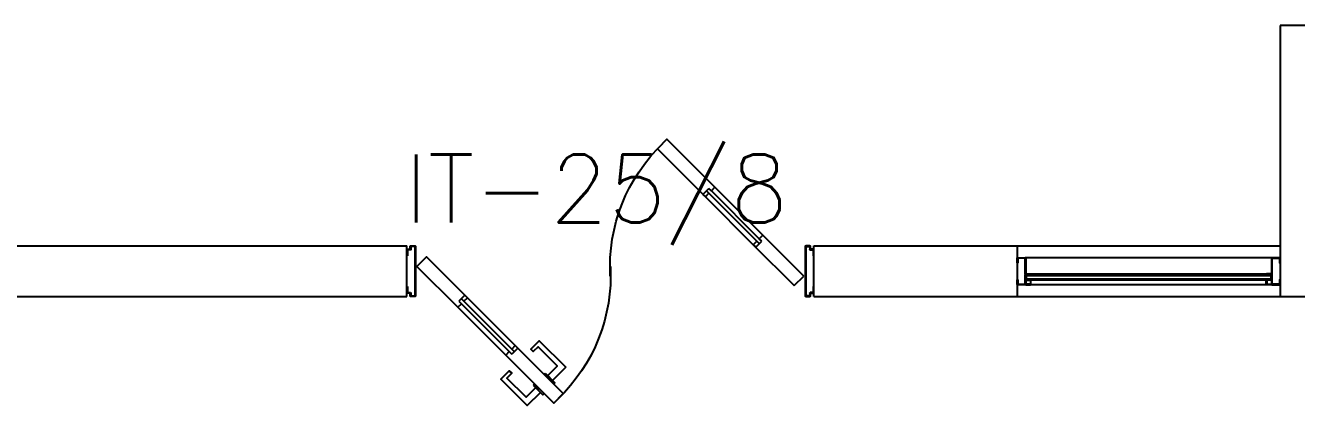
# Model space of a CAD drawing. Header units: millimetres. Extents: x 2686 to 2939, y 1294 to 1441.
# Drawn here: x 2714.571 to 2718.319, y 1430.529 to 1431.65 of the extents above; entities that cross this region are included whole.
import ezdxf

# ---------------------------------------------------------------- set-up
doc = ezdxf.new("R2010")
doc.units = ezdxf.units.MM
for name, color, linetype in [('AR-ALV', 2, 'Continuous'), ('AR-ESQ', 1, 'Continuous'), ('AR-ESTC', 3, 'Continuous'), ('AR-PEITORIL', 1, 'Continuous'), ('AR-PORTA', 1, 'Continuous'), ('DT-ESQ-BAGUETE-C', 1, 'Continuous'), ('DT-ESQ-BAGUETE-V', 1, 'Continuous'), ('DT-ESQ-CHAPA DOBRADA-V', 1, 'Continuous'), ('DT-ESQ-MARCO-V', 1, 'Continuous'), ('DT-ESQ-PERFIL U-C', 2, 'Continuous'), ('DT-ESQ-VIDRO-C', 2, 'Continuous'), ('DT-TXTMOD', 1, 'Continuous'), ('ENDEREÇO', 2, 'Continuous'), ('maçaneta', 1, 'Continuous'), ('mov', 1, 'Continuous'), ('PM-PERFIL U-C', 2, 'Continuous'), ('PM-VIDRO', 2, 'Continuous'), ('pm1', 2, 'Continuous'), ('pm2', 2, 'Continuous')]:
    doc.layers.add(name, color=color, linetype=linetype)
doc.styles.add('S10', font='simplex.shx', dxfattribs={"height": 0.1})
doc.styles.add('UNB1-100', font='simplex.shx', dxfattribs={"height": 0.2})

# ---------------------------------------------------------------- blocks, each defined once
blk = doc.blocks.new('EF04A-P')
at = {"layer": 'DT-ESQ-BAGUETE-C', "ltscale": 0.1}
for points in [[(0.039, -0.05), (0.0255, -0.05), (0.0255, -0.0485), (0.039, -0.0485), (0.039, -0.0365), (0.0255, -0.0365), (0.0255, -0.035), (0.039, -0.035, -0.414214), (0.0405, -0.0365), (0.0405, -0.0485, -0.414214)], [(0.736, -0.05), (0.7495, -0.05), (0.7495, -0.0485), (0.736, -0.0485), (0.736, -0.0365), (0.7495, -0.0365), (0.7495, -0.035), (0.736, -0.035, 0.414214), (0.7345, -0.0365), (0.7345, -0.0485, 0.414214)]]:
    blk.add_lwpolyline(points, format="xyb", close=True, dxfattribs=at)
at = {"layer": 'DT-ESQ-BAGUETE-V', "ltscale": 0.1}
blk.add_line((0.736, -0.05), (0.039, -0.05), dxfattribs=at)
at = {"layer": 'DT-ESQ-CHAPA DOBRADA-V', "ltscale": 0.1}
blk.add_line((0.735, -0.067), (0.04, -0.067), dxfattribs=at)
at = {"layer": 'DT-ESQ-MARCO-V', "ltscale": 0.1}
for p, q in [((0.0235, -0.035), (0.7515, -0.035)), ((0.0235, -0.115), (0.7515, -0.115))]:
    blk.add_line(p, q, dxfattribs=at)
at = {"layer": 'DT-ESQ-PERFIL U-C', "ltscale": 0.1}
for points in [[(0.025, -0.0655), (0.025, -0.0655, 0.414214), (0.0235, -0.067), (0.0235, -0.1135), (0.0015, -0.1135), (0.0015, -0.1), (0, -0.1), (0, -0.1135, 0.414214), (0.0015, -0.115), (0.0235, -0.115, 0.414214), (0.025, -0.1135), (0.025, -0.067), (0.04, -0.067, 1), (0.04, -0.064), (0.025, -0.064), (0.025, -0.0365, 0.414214), (0.0235, -0.035), (0.0015, -0.035, 0.414214), (0, -0.0365), (0, -0.05), (0.0015, -0.05), (0.0015, -0.0365), (0.0235, -0.0365), (0.0235, -0.064, 0.414214), (0.025, -0.0655), (0.04, -0.0655)], [(0.75, -0.0655), (0.75, -0.0655, -0.414214), (0.7515, -0.067), (0.7515, -0.1135), (0.7735, -0.1135), (0.7735, -0.1), (0.775, -0.1), (0.775, -0.1135, -0.414214), (0.7735, -0.115), (0.7515, -0.115, -0.414214), (0.75, -0.1135), (0.75, -0.067), (0.735, -0.067, -1), (0.735, -0.064), (0.75, -0.064), (0.75, -0.0365, -0.414214), (0.7515, -0.035), (0.7735, -0.035, -0.414214), (0.775, -0.0365), (0.775, -0.05), (0.7735, -0.05), (0.7735, -0.0365), (0.7515, -0.0365), (0.7515, -0.064, -0.414214), (0.75, -0.0655), (0.735, -0.0655)]]:
    blk.add_lwpolyline(points, format="xyb", dxfattribs=at)
at = {"layer": 'DT-ESQ-VIDRO-C', "ltscale": 0.1}
blk.add_lwpolyline([(0.027, -0.062), (0.027, -0.052), (0.748, -0.052), (0.748, -0.062)], close=True, dxfattribs=at)
at = {"layer": 'DT-TXTMOD', "ltscale": 0.1, "style": 'S10', "flags": 3}
blk.add_attdef('EF04A', (0.05, 0), '', height=0.1, dxfattribs=at)
blk = doc.blocks.new('PM7B')
at = {"layer": 'maçaneta'}
for points in [[(0.7317, -0.2081), (0.7706, -0.247), (0.7848, -0.2329), (0.7576, -0.2056, -0.414214), (0.7576, -0.2035), (0.8131, -0.148), (0.8272, -0.1622), (0.8343, -0.1551), (0.8095, -0.1303)], [(0.806, -0.2824), (0.8449, -0.3213), (0.9227, -0.2435), (0.8979, -0.2187), (0.8908, -0.2258), (0.905, -0.2399), (0.8495, -0.2954, -0.414214), (0.8474, -0.2954), (0.8201, -0.2682)], [(0.8449, -0.3213), (0.806, -0.2824), (0.8201, -0.2682), (0.8474, -0.2954, 0.414214), (0.8495, -0.2954), (0.905, -0.2399), (0.8908, -0.2258), (0.8979, -0.2187), (0.9227, -0.2435)]]:
    blk.add_lwpolyline(points, format="xyb", close=True, dxfattribs=at)
for points in [[(0.7918, -0.2258), (0.7636, -0.2541), (0.7671, -0.2576), (0.7954, -0.2293)], [(0.7918, -0.2258), (0.7636, -0.2541), (0.7671, -0.2576), (0.7954, -0.2293)], [(0.8272, -0.2612), (0.7989, -0.2894), (0.7954, -0.2859), (0.8237, -0.2576)], [(0.8272, -0.2612), (0.7989, -0.2894), (0.7954, -0.2859), (0.8237, -0.2576)]]:
    blk.add_lwpolyline(points, close=True, dxfattribs=at)
at = {"layer": 'mov'}
for centre, start, end in [((0.0994, 0.0888), 356.8029, 46.3992), ((1.1006, 0.0612), 176.8029, 226.3992)]:
    blk.add_arc(centre, 0.5014, start, end, dxfattribs=at)
at = {"layer": 'PM-PERFIL U-C'}
for p, q in [((0.0115, 0.15), (0.0235, 0.15)), ((1.1885, 0.15), (1.1765, 0.15)), ((0, 0.12), (0, 0.1385)), ((0.002, 0.12), (0, 0.12)), ((0.0015, 0.14), (0.01, 0.14)), ((0.0105, 0.138), (0.002, 0.138)), ((0.002, 0.138), (0.002, 0.12)), ((0.01, 0.14), (0.01, 0.1485)), ((0.023, 0.148), (0.012, 0.148)), ((0.012, 0.148), (0.012, 0.1395)), ((0.023, 0.148), (0.023, 0.002)), ((0.025, 0.1485), (0.025, 0.0015)), ((1.175, 0.1485), (1.175, 0.0015)), ((1.177, 0.148), (1.188, 0.148)), ((1.177, 0.148), (1.177, 0.002)), ((1.188, 0.148), (1.188, 0.1395)), ((1.1895, 0.138), (1.198, 0.138)), ((1.19, 0.14), (1.19, 0.1485)), ((1.1985, 0.14), (1.19, 0.14)), ((1.198, 0.138), (1.198, 0.12)), ((1.198, 0.12), (1.2, 0.12)), ((1.2, 0.12), (1.2, 0.1385)), ((0, 0.0115), (0, 0.03)), ((0, 0.03), (0.002, 0.03)), ((0.01, 0.01), (0.0015, 0.01)), ((0.002, 0.03), (0.002, 0.012)), ((0.002, 0.012), (0.0105, 0.012)), ((0.01, 0.0015), (0.01, 0.01)), ((0.0235, 0), (0.0115, 0)), ((0.012, 0.0105), (0.012, 0.002)), ((0.012, 0.002), (0.023, 0.002)), ((1.1765, 0), (1.1885, 0)), ((1.188, 0.002), (1.177, 0.002)), ((1.188, 0.0105), (1.188, 0.002)), ((1.198, 0.012), (1.1895, 0.012)), ((1.19, 0.01), (1.1985, 0.01)), ((1.19, 0.0015), (1.19, 0.01)), ((1.198, 0.03), (1.198, 0.012)), ((1.2, 0.03), (1.198, 0.03)), ((1.2, 0.0115), (1.2, 0.03))]:
    blk.add_line(p, q, dxfattribs=at)
for centre, start, end in [((0.0115, 0.1485), 90, 180), ((0.0235, 0.1485), 0, 90), ((1.1765, 0.1485), 90, 180), ((1.1885, 0.1485), 0, 90), ((0.0015, 0.1385), 90, 180), ((0.0105, 0.1395), 270, 0), ((1.1895, 0.1395), 180, 270), ((1.1985, 0.1385), 0, 90), ((0.0015, 0.0115), 180, 270), ((0.0115, 0.0015), 180, 270), ((0.0105, 0.0105), 0, 90), ((0.0235, 0.0015), 269.9386, 0), ((1.1765, 0.0015), 180, 270.0614), ((1.1895, 0.0105), 90, 180), ((1.1885, 0.0015), 270, 0), ((1.1985, 0.0115), 270, 0)]:
    blk.add_arc(centre, 0.0015, start, end, dxfattribs=at)
at = {"layer": 'PM-VIDRO'}
for p, q in [((0.1607, 0.1707), (0.3021, 0.3122)), ((0.3092, 0.3051), (0.1677, 0.1637)), ((0.8908, -0.1551), (1.0323, -0.0137)), ((1.0393, -0.0207), (0.8979, -0.1622))]:
    blk.add_line(p, q, dxfattribs=at)
at = {"layer": 'pm1'}
for p, q in [((0.3021, 0.3122), (0.2915, 0.3228)), ((0.3021, 0.3122), (0.3092, 0.3192)), ((0.3268, 0.3016), (0.3092, 0.3192)), ((0.3162, 0.3122), (0.3092, 0.3051)), ((0.3198, 0.2945), (0.3092, 0.3051)), ((0.3268, 0.3016), (0.3198, 0.2945)), ((0.0296, 0.0609), (0.1501, 0.1813)), ((0.1783, 0.1531), (0.0579, 0.0326)), ((0.1501, 0.1813), (0.1607, 0.1707)), ((0.1536, 0.1637), (0.1607, 0.1707)), ((0.1713, 0.146), (0.1536, 0.1637)), ((0.1677, 0.1637), (0.1607, 0.1566)), ((0.1677, 0.1637), (0.1783, 0.1531)), ((0.1783, 0.1531), (0.1713, 0.146)), ((0.0579, 0.0326), (0.0296, 0.0609)), ((1.0217, -0.0031), (1.0287, 0.004)), ((1.0287, 0.004), (1.0464, -0.0137)), ((1.0323, -0.0137), (1.0393, -0.0066)), ((1.0464, -0.0137), (1.0393, -0.0207)), ((0.8732, -0.1516), (0.8802, -0.1445)), ((0.8802, -0.1445), (0.8908, -0.1551)), ((0.8732, -0.1516), (0.8908, -0.1692)), ((0.8838, -0.1622), (0.8908, -0.1551)), ((0.8979, -0.1622), (0.8908, -0.1692)), ((0.8979, -0.1622), (0.9085, -0.1728))]:
    blk.add_line(p, q, dxfattribs=at)
for points in [[(0.2915, 0.3228), (0.4329, 0.4642), (0.4612, 0.4359), (0.3198, 0.2945)], [(1.0323, -0.0137), (1.0217, -0.0031), (1.1421, 0.1174), (1.1704, 0.0891), (1.0499, -0.0313), (1.0393, -0.0207)], [(0.9085, -0.1728), (0.7671, -0.3142), (0.7388, -0.2859), (0.8732, -0.1516)]]:
    blk.add_lwpolyline(points, dxfattribs=at)
at = {"layer": 'pm2', "color": 1}
for p, q in [((0.1501, 0.1813), (0.2915, 0.3228)), ((0.3198, 0.2945), (0.1783, 0.1531)), ((0.8802, -0.1445), (1.0217, -0.0031)), ((1.0499, -0.0313), (0.9085, -0.1728))]:
    blk.add_line(p, q, dxfattribs=at)

msp = doc.modelspace()

# ---------------------------------------------------------------- linework, layer by layer
at = {"layer": 'AR-ALV'}
for p, q in [((2713.8957, 1430.9999), (2715.6957, 1430.9999)), ((2715.6957, 1430.8499), (2715.6957, 1430.9999)), ((2716.8957, 1430.8499), (2716.8957, 1430.9999)), ((2716.8957, 1430.9999), (2717.4957, 1430.9999)), ((2717.4957, 1430.9999), (2717.4957, 1430.8499)), ((2713.8957, 1430.8499), (2715.6957, 1430.8499)), ((2716.8957, 1430.8499), (2717.4957, 1430.8499))]:
    msp.add_line(p, q, dxfattribs=at)
at = {"layer": 'AR-ESTC'}
for p, q in [((2718.4707, 1431.6499), (2718.2707, 1431.6499)), ((2718.2707, 1431.6499), (2718.2707, 1430.8499)), ((2718.2707, 1430.8499), (2718.4707, 1430.8499))]:
    msp.add_line(p, q, dxfattribs=at)
at = {"layer": 'AR-PEITORIL'}
for p, q in [((2717.4957, 1430.9999), (2718.2707, 1430.9999)), ((2717.4957, 1430.8499), (2718.2707, 1430.8499))]:
    msp.add_line(p, q, dxfattribs=at)

# ---------------------------------------------------------------- block references
at = {"layer": 'AR-ESQ', "rotation": 180}
msp.add_blockref('EF04A-P', (2718.2707, 1430.8499), dxfattribs=at)
at = {"layer": 'AR-PORTA', "xscale": -1}
msp.add_blockref('PM7B', (2716.8957, 1430.8499), dxfattribs=at)

# ---------------------------------------------------------------- texts
at = {"layer": 'ENDEREÇO', "style": 'UNB1-100'}
msp.add_text('IT-25/8', height=0.2, dxfattribs=at).set_placement((2715.6888, 1431.069))

doc.saveas('drawing.dxf')
